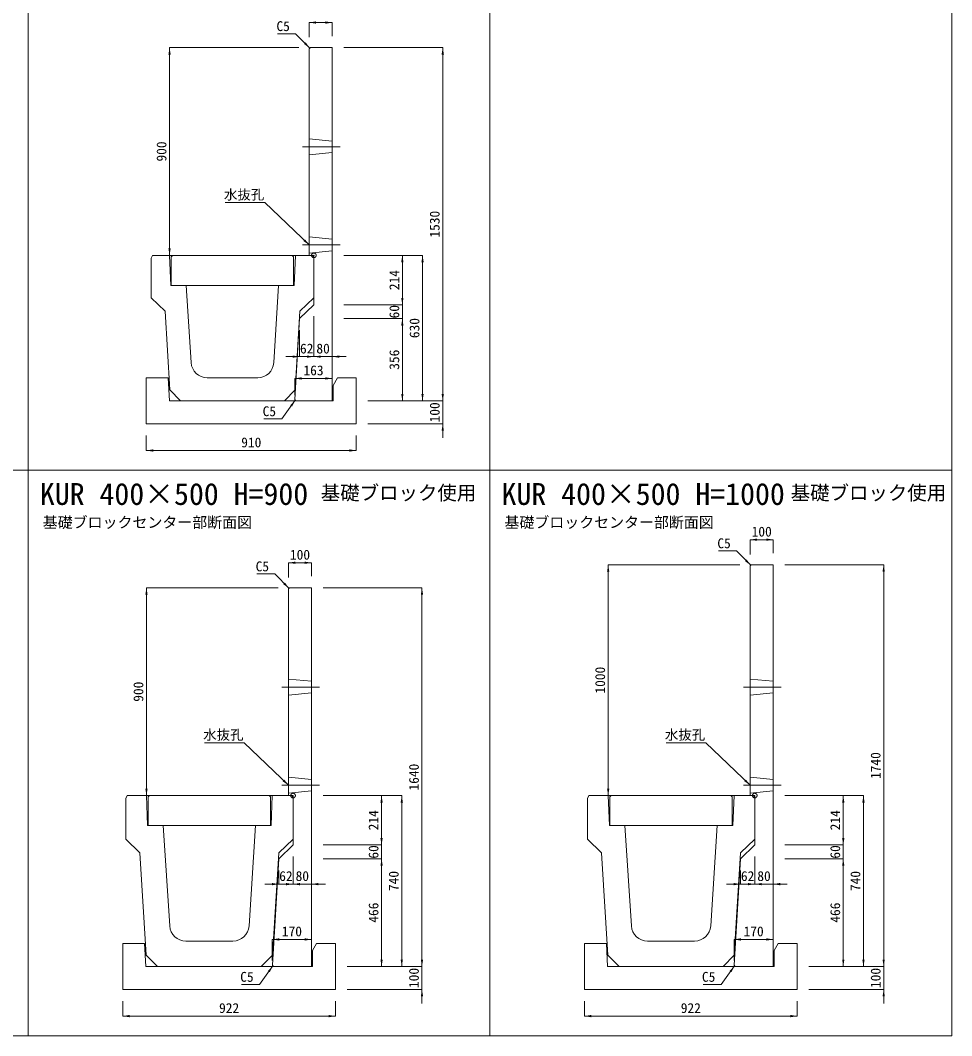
# Model space of a CAD drawing. Units: millimetres at full size, sheet at 1:40. Extents: x 86 to 35886, y -15691 to 10257.
# Drawn here: x 31852 to 35886, y -15691 to -11292 of the extents above; entities that cross this region are included whole.
import ezdxf
from ezdxf.enums import TextEntityAlignment as Align

# ---------------------------------------------------------------- set-up
doc = ezdxf.new("R2010")
doc.units = ezdxf.units.MM
doc.header["$LTSCALE"] = 40
doc.header["$PDMODE"] = 32
doc.header["$PDSIZE"] = 20
doc.linetypes.add('DASHED', pattern=[7.5, 6, -1.5])
doc.linetypes.add('USER1', pattern=[28.575, 19.05, -3.175, 3.175, -3.175])
for name, color, linetype, lineweight in [('0_2', 7, 'USER1', 5), ('パネックスKUR', 2, 'Continuous', 20), ('図枠', 5, 'Continuous', 13), ('基礎ブロック', 2, 'Continuous', 13), ('寸法線', 7, 'Continuous', 13), ('引出線', 4, 'Continuous', 13), ('本体', 2, 'Continuous', 13), ('補助線', 8, 'USER1', 13)]:
    doc.layers.add(name, color=color, linetype=linetype, lineweight=lineweight)
doc.layers.add('文字', color=7, linetype='Continuous')
doc.styles.add('ＭＳ ゴシック', font='')
doc.styles.get('ＭＳ ゴシック').set_extended_font_data('MS Gothic')

# ---------------------------------------------------------------- blocks, each defined once
blk = doc.blocks.new('filled_arrow')
at = {"color": 0, "linetype": 'Continuous', "lineweight": -2}
blk.add_solid([(7.5, 1.25), (0, 0), (7.5, -1.25)], dxfattribs=at)

msp = doc.modelspace()

# ---------------------------------------------------------------- linework, layer by layer
at = {"layer": 'パネックスKUR'}
for p, q in [((33103.23, -11415.56), (33108.23, -11410.56)), ((33103.23, -11415.56), (33103.23, -12310.56)), ((33203.23, -11410.56), (33108.23, -11410.56)), ((33203.23, -11410.56), (33203.23, -12940.56)), ((33123.23, -12310.56), (33103.23, -12310.56)), ((33123.23, -12310.56), (33123.23, -12524.56)), ((33123.23, -12524.56), (33061.23, -12584.56)), ((33061.23, -12584.56), (33040.53, -12935.57)), ((33045.23, -12940.56), (33040.53, -12935.57)), ((33203.23, -12940.56), (33045.23, -12940.56)), ((35013.23, -13655.56), (35018.23, -13650.56)), ((35013.23, -13655.56), (35013.23, -14650.56)), ((35113.23, -13650.56), (35018.23, -13650.56)), ((35113.23, -13650.56), (35113.23, -15390.56)), ((33013.23, -13755.56), (33018.23, -13750.56)), ((33013.23, -13755.56), (33013.23, -14650.56)), ((33113.23, -13750.56), (33018.23, -13750.56)), ((33113.23, -13750.56), (33113.23, -15390.56)), ((33033.23, -14650.56), (33013.23, -14650.56)), ((33033.23, -14650.56), (33033.23, -14864.56)), ((35033.23, -14650.56), (35013.23, -14650.56)), ((35033.23, -14650.56), (35033.23, -14864.56)), ((33033.23, -14864.56), (32971.23, -14924.56)), ((35033.23, -14864.56), (34971.23, -14924.56)), ((32971.23, -14924.56), (32943.53, -15385.57)), ((34971.23, -14924.56), (34943.53, -15385.57)), ((32948.23, -15390.56), (32943.53, -15385.57)), ((33113.23, -15390.56), (32948.23, -15390.56)), ((34943.53, -15385.57), (34948.23, -15390.56)), ((35113.23, -15390.56), (34948.23, -15390.56))]:
    msp.add_line(p, q, dxfattribs=at)
at = {"layer": 'パネックスKUR', "linetype": 'DASHED', "lineweight": 9}
for p, q in [((33103.23, -11805.56), (33203.23, -11815.56)), ((33103.23, -11875.56), (33203.23, -11865.56)), ((33103.23, -12230.56), (33203.23, -12240.56)), ((33103.23, -12300.56), (33203.23, -12290.56)), ((33013.23, -14145.56), (33113.23, -14155.56)), ((35013.23, -14145.56), (35113.23, -14155.56)), ((33013.23, -14215.56), (33113.23, -14205.56)), ((35013.23, -14215.56), (35113.23, -14205.56)), ((33013.23, -14570.56), (33113.23, -14580.56)), ((35013.23, -14570.56), (35113.23, -14580.56)), ((33013.23, -14640.56), (33113.23, -14630.56)), ((35013.23, -14640.56), (35113.23, -14630.56))]:
    msp.add_line(p, q, dxfattribs=at)
at = {"layer": '図枠'}
for p, q in [((31886.23, -1890.56), (31886.23, -15690.56)), ((33886.23, -1890.56), (33886.23, -15690.56)), ((35886.23, -1890.56), (35886.23, -15690.56)), ((18686.23, -13240.56), (35886.23, -13240.56)), ((18686.23, -15690.56), (35886.23, -15690.56))]:
    msp.add_line(p, q, dxfattribs=at)
at = {"layer": '基礎ブロック', "lineweight": 20}
for p, q in [((32397.23, -13040.56), (32397.23, -12840.56)), ((32397.23, -12840.56), (32492.23, -12840.56)), ((32492.23, -12840.56), (32497.23, -12940.56)), ((33207.23, -12873.56), (33226.23, -12840.56)), ((33226.23, -12840.56), (33307.23, -12840.56)), ((33307.23, -12840.56), (33307.23, -13040.56)), ((33207.23, -12940.56), (33207.23, -12873.56)), ((32497.23, -12940.56), (33207.23, -12940.56)), ((33307.23, -13040.56), (32397.23, -13040.56)), ((32295.23, -15490.56), (32295.23, -15290.56)), ((32295.23, -15290.56), (32390.23, -15290.56)), ((32390.23, -15290.56), (32395.23, -15390.56)), ((33117.23, -15321.56), (33135.23, -15290.56)), ((33135.23, -15290.56), (33217.23, -15290.56)), ((33217.23, -15290.56), (33217.23, -15490.56)), ((34295.23, -15490.56), (34295.23, -15290.56)), ((34295.23, -15290.56), (34390.23, -15290.56)), ((34390.23, -15290.56), (34395.23, -15390.56)), ((35117.23, -15321.56), (35135.23, -15290.56)), ((35135.23, -15290.56), (35217.23, -15290.56)), ((35217.23, -15290.56), (35217.23, -15490.56)), ((33117.23, -15390.56), (33117.23, -15321.56)), ((35117.23, -15390.56), (35117.23, -15321.56)), ((32395.23, -15390.56), (33117.23, -15390.56)), ((34395.23, -15390.56), (35117.23, -15390.56)), ((33217.23, -15490.56), (32295.23, -15490.56)), ((35217.23, -15490.56), (34295.23, -15490.56))]:
    msp.add_line(p, q, dxfattribs=at)
at = {"layer": '寸法線'}
for p, q in [((33103.23, -11302.01), (33203.23, -11302.01)), ((33103.23, -11365.56), (33103.23, -11302.01)), ((33203.23, -11360.56), (33203.23, -11302.01)), ((32498.23, -12310.56), (32498.23, -11410.56)), ((33058.23, -11410.56), (32498.23, -11410.56)), ((33253.23, -11410.56), (33681.57, -11410.56)), ((33681.57, -12940.56), (33681.57, -11410.56)), ((33053.23, -12310.56), (32498.23, -12310.56)), ((33253.23, -12310.56), (33594.07, -12310.56)), ((33253.23, -12310.56), (33506.57, -12310.56)), ((33506.57, -12310.56), (33506.57, -12524.56)), ((33594.07, -12310.56), (33594.07, -12940.56)), ((33203.23, -12375.56), (33203.23, -12749.16)), ((33506.57, -12464.56), (33506.57, -12644.56)), ((33253.23, -12524.56), (33506.57, -12524.56)), ((33253.23, -12524.56), (33506.57, -12524.56)), ((33123.23, -12574.56), (33123.23, -12749.16)), ((33123.23, -12574.56), (33123.23, -12749.16)), ((33253.23, -12584.56), (33506.57, -12584.56)), ((33253.23, -12584.56), (33506.57, -12584.56)), ((33506.57, -12584.56), (33506.57, -12940.56)), ((33061.23, -12634.56), (33061.23, -12749.16)), ((33183.23, -12749.16), (33001.23, -12749.16)), ((33063.23, -12749.16), (33263.23, -12749.16)), ((33040.23, -12843.64), (33203.23, -12843.64)), ((33040.23, -12915.56), (33040.23, -12843.64)), ((33203.23, -12915.56), (33203.23, -12843.64)), ((33681.57, -12880.56), (33681.57, -13100.56)), ((33357.23, -12940.56), (33681.57, -12940.56)), ((33357.23, -12940.56), (33594.07, -12940.56)), ((33357.23, -12940.56), (33506.57, -12940.56)), ((33357.23, -12940.56), (33681.57, -12940.56)), ((33357.23, -13040.56), (33681.57, -13040.56)), ((32397.23, -13090.56), (32397.23, -13155.79)), ((33307.23, -13090.56), (33307.23, -13155.79)), ((32397.23, -13155.79), (33307.23, -13155.79)), ((35013.23, -13542.01), (35113.23, -13542.01)), ((35013.23, -13605.56), (35013.23, -13542.01)), ((35113.23, -13600.56), (35113.23, -13542.01)), ((33013.23, -13642.01), (33113.23, -13642.01)), ((33013.23, -13705.56), (33013.23, -13642.01)), ((33113.23, -13700.56), (33113.23, -13642.01)), ((34398.23, -14650.56), (34398.23, -13650.56)), ((34968.23, -13650.56), (34398.23, -13650.56)), ((35163.23, -13650.56), (35591.57, -13650.56)), ((35591.57, -15390.56), (35591.57, -13650.56)), ((32398.23, -14650.56), (32398.23, -13750.56)), ((32968.23, -13750.56), (32398.23, -13750.56)), ((33163.23, -13750.56), (33591.57, -13750.56)), ((33591.57, -15390.56), (33591.57, -13750.56)), ((32963.23, -14650.56), (32398.23, -14650.56)), ((33163.23, -14650.56), (33416.57, -14650.56)), ((33267.23, -14650.56), (33504.07, -14650.56)), ((33416.57, -14650.56), (33416.57, -14864.56)), ((33504.07, -14650.56), (33504.07, -15390.56)), ((34963.23, -14650.56), (34398.23, -14650.56)), ((35163.23, -14650.56), (35504.07, -14650.56)), ((35163.23, -14650.56), (35416.57, -14650.56)), ((35416.57, -14650.56), (35416.57, -14864.56)), ((35504.07, -14650.56), (35504.07, -15390.56)), ((33416.57, -14804.56), (33416.57, -14984.56)), ((35416.57, -14804.56), (35416.57, -14984.56)), ((33163.23, -14864.56), (33416.57, -14864.56)), ((33163.23, -14864.56), (33416.57, -14864.56)), ((35163.23, -14864.56), (35416.57, -14864.56)), ((35163.23, -14864.56), (35416.57, -14864.56)), ((33033.23, -14914.56), (33033.23, -15034.16)), ((33033.23, -14914.56), (33033.23, -15034.16)), ((33113.23, -14914.56), (33113.23, -15034.16)), ((33163.23, -14924.56), (33416.57, -14924.56)), ((33267.23, -14924.56), (33416.57, -14924.56)), ((33416.57, -14924.56), (33416.57, -15390.56)), ((35033.23, -14914.56), (35033.23, -15034.16)), ((35033.23, -14914.56), (35033.23, -15034.16)), ((35113.23, -14914.56), (35113.23, -15034.16)), ((35163.23, -14924.56), (35416.57, -14924.56)), ((35163.23, -14924.56), (35416.57, -14924.56)), ((35416.57, -14924.56), (35416.57, -15390.56)), ((32971.23, -14974.56), (32971.23, -15034.16)), ((34971.23, -14974.56), (34971.23, -15034.16)), ((33093.23, -15034.16), (32911.23, -15034.16)), ((32973.23, -15034.16), (33173.23, -15034.16)), ((35093.23, -15034.16), (34911.23, -15034.16)), ((34973.23, -15034.16), (35173.23, -15034.16)), ((32943.23, -15273.64), (33113.23, -15273.64)), ((32943.23, -15365.56), (32943.23, -15273.64)), ((33113.23, -15365.56), (33113.23, -15273.64)), ((34943.23, -15273.64), (35113.23, -15273.64)), ((34943.23, -15365.56), (34943.23, -15273.64)), ((35113.23, -15365.56), (35113.23, -15273.64)), ((33591.57, -15550.56), (33591.57, -15330.56)), ((35591.57, -15550.56), (35591.57, -15330.56)), ((33267.23, -15390.56), (33591.57, -15390.56)), ((33267.23, -15390.56), (33504.07, -15390.56)), ((33267.23, -15390.56), (33416.57, -15390.56)), ((33267.23, -15390.56), (33591.57, -15390.56)), ((35267.23, -15390.56), (35591.57, -15390.56)), ((35267.23, -15390.56), (35504.07, -15390.56)), ((35267.23, -15390.56), (35416.57, -15390.56)), ((35267.23, -15390.56), (35591.57, -15390.56)), ((33267.23, -15490.56), (33591.57, -15490.56)), ((35267.23, -15490.56), (35591.57, -15490.56)), ((32295.23, -15540.56), (32295.23, -15605.79)), ((33217.23, -15540.56), (33217.23, -15605.79)), ((34295.23, -15540.56), (34295.23, -15605.79)), ((35217.23, -15540.56), (35217.23, -15605.79)), ((32295.23, -15605.79), (33217.23, -15605.79)), ((34295.23, -15605.79), (35217.23, -15605.79))]:
    msp.add_line(p, q, dxfattribs=at)
at = {"layer": '引出線'}
for points in [[(33105.73, -11413.06), (33044.24, -11350.35), (32966.47, -11350.35)], [(33103.23, -12265.56), (32910.77, -12082.12), (32739.03, -12082.12)], [(33042.88, -12938.07), (32984.45, -13018.33), (32906.68, -13018.33)], [(35015.73, -13653.06), (34954.24, -13590.35), (34876.47, -13590.35)], [(33015.73, -13753.06), (32954.24, -13690.35), (32876.47, -13690.35)], [(33013.23, -14605.56), (32820.77, -14422.12), (32649.03, -14422.12)], [(35013.23, -14605.56), (34820.77, -14422.12), (34649.03, -14422.12)], [(32945.88, -15388.07), (32887.45, -15468.33), (32809.69, -15468.33)], [(34945.88, -15388.07), (34887.45, -15468.33), (34809.69, -15468.33)]]:
    msp.add_lwpolyline(points, dxfattribs=at)
at = {"layer": '本体'}
for p, q in [((32418.23, -12322.56), (32424.23, -12310.56)), ((32424.23, -12310.56), (32498.23, -12310.56)), ((32498.23, -12310.56), (32503.23, -12440.56)), ((33043.23, -12310.56), (33038.23, -12440.56)), ((33043.23, -12310.56), (33117.23, -12310.56)), ((33123.23, -12322.56), (33117.23, -12310.56)), ((32418.23, -12322.56), (32418.23, -12494.56)), ((33123.23, -12322.56), (33123.23, -12494.56)), ((32503.23, -12440.56), (32570.73, -12440.56)), ((32570.73, -12440.56), (32591.63, -12774.93)), ((32970.73, -12440.56), (32949.83, -12774.93)), ((32970.73, -12440.56), (33038.23, -12440.56)), ((32418.23, -12494.56), (32478.73, -12552.56)), ((33123.23, -12494.56), (33062.73, -12552.56)), ((32478.73, -12552.56), (32498.87, -12893.7)), ((33062.73, -12552.56), (33042.6, -12893.7)), ((32661.49, -12840.56), (32879.97, -12840.56)), ((32545.73, -12940.56), (32498.87, -12893.7)), ((32995.73, -12940.56), (33042.6, -12893.7)), ((32545.73, -12940.56), (32995.73, -12940.56)), ((32308.23, -14662.56), (32314.23, -14650.56)), ((32308.23, -14662.56), (32308.23, -14839.56)), ((32314.23, -14650.56), (32398.23, -14650.56)), ((32398.23, -14650.56), (32403.23, -14780.56)), ((32943.23, -14650.56), (32938.23, -14780.56)), ((32943.23, -14650.56), (33027.23, -14650.56)), ((33033.23, -14662.56), (33027.23, -14650.56)), ((33033.23, -14662.56), (33033.23, -14839.56)), ((34308.23, -14662.56), (34314.23, -14650.56)), ((34308.23, -14662.56), (34308.23, -14839.56)), ((34314.23, -14650.56), (34398.23, -14650.56)), ((34398.23, -14650.56), (34403.23, -14780.56)), ((34943.23, -14650.56), (34938.23, -14780.56)), ((34943.23, -14650.56), (35027.23, -14650.56)), ((35033.23, -14662.56), (35027.23, -14650.56)), ((35033.23, -14662.56), (35033.23, -14839.56)), ((32403.23, -14780.56), (32470.73, -14780.56)), ((32470.73, -14780.56), (32498.98, -15215.1)), ((32870.73, -14780.56), (32842.49, -15215.1)), ((32870.73, -14780.56), (32938.23, -14780.56)), ((34403.23, -14780.56), (34470.73, -14780.56)), ((34470.73, -14780.56), (34498.98, -15215.1)), ((34870.73, -14780.56), (34842.49, -15215.1)), ((34870.73, -14780.56), (34938.23, -14780.56)), ((32308.23, -14839.56), (32369.73, -14898.56)), ((33033.23, -14839.56), (32971.73, -14898.56)), ((34308.23, -14839.56), (34369.73, -14898.56)), ((35033.23, -14839.56), (34971.73, -14898.56)), ((32369.73, -14898.56), (32397, -15341.83)), ((32971.73, -14898.56), (32944.46, -15341.83)), ((34369.73, -14898.56), (34397, -15341.83)), ((34971.73, -14898.56), (34944.46, -15341.83)), ((32568.83, -15280.56), (32772.63, -15280.56)), ((34568.83, -15280.56), (34772.63, -15280.56)), ((32445.73, -15390.56), (32397, -15341.83)), ((32895.73, -15390.56), (32944.46, -15341.83)), ((34445.73, -15390.56), (34397, -15341.83)), ((34895.73, -15390.56), (34944.46, -15341.83)), ((32445.73, -15390.56), (32895.73, -15390.56)), ((34445.73, -15390.56), (34895.73, -15390.56))]:
    msp.add_line(p, q, dxfattribs=at)
at = {"layer": '本体', "lineweight": 20}
for points in [[(32505.73, -12440.56), (32505.73, -12316.56), (32511.73, -12310.56), (33029.73, -12310.56), (33035.73, -12316.56), (33035.73, -12440.56)], [(32405.73, -14780.56), (32405.73, -14656.56), (32411.73, -14650.56), (32929.73, -14650.56), (32935.73, -14656.56), (32935.73, -14780.56)], [(34405.73, -14780.56), (34405.73, -14656.56), (34411.73, -14650.56), (34929.73, -14650.56), (34935.73, -14656.56), (34935.73, -14780.56)]]:
    msp.add_lwpolyline(points, close=True, dxfattribs=at)
at = {"layer": '本体'}
for centre, start, end in [((32661.49, -12770.56), 183.57633, 270), ((32879.97, -12770.56), 270, 356.42367), ((32568.83, -15210.56), 183.71899, 270), ((32772.63, -15210.56), 270, 356.28101), ((34568.83, -15210.56), 183.71899, 270), ((34772.63, -15210.56), 270, 356.28101)]:
    msp.add_arc(centre, 70, start, end, dxfattribs=at)
at = {"layer": '補助線'}
for p, q in [((33073.87, -11840.56), (33237.59, -11840.56)), ((33073.87, -12265.56), (33237.59, -12265.56)), ((32983.87, -14180.56), (33147.59, -14180.56)), ((34983.87, -14180.56), (35147.59, -14180.56)), ((32983.87, -14605.56), (33147.59, -14605.56)), ((34983.87, -14605.56), (35147.59, -14605.56))]:
    msp.add_line(p, q, dxfattribs=at)
for p in [(33123.23, -12310.56), (33033.23, -14650.56), (35033.23, -14650.56)]:
    msp.add_point(p, dxfattribs=at)

# ---------------------------------------------------------------- block references
at = {"layer": '寸法線', "xscale": 4, "yscale": 4}
for p in [(33103.23, -11302.01), (33123.23, -12749.16), (33203.23, -12749.16), (33040.23, -12843.64), (32397.23, -13155.79), (35013.23, -13542.01), (33013.23, -13642.01), (33033.23, -15034.16), (33113.23, -15034.16), (35033.23, -15034.16), (35113.23, -15034.16), (32943.23, -15273.64), (34943.23, -15273.64), (32295.23, -15605.79), (34295.23, -15605.79)]:
    msp.add_blockref('filled_arrow', p, dxfattribs=at)
for p, rotation in [((33203.23, -11302.01), 180), ((32498.23, -11410.56), 270), ((33681.57, -11410.56), 270), ((32498.23, -12310.56), 90), ((33506.57, -12310.56), 270), ((33594.07, -12310.56), 270), ((33506.57, -12524.56), 90), ((33506.57, -12524.56), 90), ((33506.57, -12584.56), 270), ((33506.57, -12584.56), 270), ((33061.23, -12749.16), 180), ((33123.23, -12749.16), 180), ((33203.23, -12843.64), 180), ((33506.57, -12940.56), 90), ((33594.07, -12940.56), 90), ((33681.57, -12940.56), 90), ((33681.57, -12940.56), 90), ((33681.57, -13040.56), 270), ((33307.23, -13155.79), 180), ((35113.23, -13542.01), 180), ((33113.23, -13642.01), 180), ((34398.23, -13650.56), 270), ((35591.57, -13650.56), 270), ((32398.23, -13750.56), 270), ((33591.57, -13750.56), 270), ((32398.23, -14650.56), 90), ((34398.23, -14650.56), 90), ((33416.57, -14650.56), 270), ((33504.07, -14650.56), 270), ((35416.57, -14650.56), 270), ((35504.07, -14650.56), 270), ((33416.57, -14864.56), 90), ((33416.57, -14864.56), 90), ((35416.57, -14864.56), 90), ((35416.57, -14864.56), 90), ((33416.57, -14924.56), 270), ((33416.57, -14924.56), 270), ((35416.57, -14924.56), 270), ((35416.57, -14924.56), 270), ((32971.23, -15034.16), 180), ((33033.23, -15034.16), 180), ((34971.23, -15034.16), 180), ((35033.23, -15034.16), 180), ((33113.23, -15273.64), 180), ((35113.23, -15273.64), 180), ((33416.57, -15390.56), 90), ((33504.07, -15390.56), 90), ((33591.57, -15390.56), 90), ((33591.57, -15390.56), 90), ((35416.57, -15390.56), 90), ((35504.07, -15390.56), 90), ((35591.57, -15390.56), 90), ((35591.57, -15390.56), 90), ((33591.57, -15490.56), 270), ((35591.57, -15490.56), 270), ((33217.23, -15605.79), 180), ((35217.23, -15605.79), 180)]:
    msp.add_blockref('filled_arrow', p, dxfattribs=dict(at, rotation=rotation))
at = {"layer": '引出線', "xscale": 4, "yscale": 4}
for p, rotation in [((33105.73, -11413.06), 134.4), ((33103.23, -12265.56), 136.4), ((33042.88, -12938.07), 233.9), ((35015.73, -13653.06), 134.4), ((33015.73, -13753.06), 134.4), ((33013.23, -14605.56), 136.4), ((35013.23, -14605.56), 136.4), ((32945.88, -15388.07), 233.9), ((34945.88, -15388.07), 233.9)]:
    msp.add_blockref('filled_arrow', p, dxfattribs=dict(at, rotation=rotation))

# ---------------------------------------------------------------- texts
at = {"layer": '0_2', "style": 'ＭＳ ゴシック'}
for p in [(31948.99, -13504.99), (33948.99, -13504.99)]:
    msp.add_text('基礎ブロックセンター部断面図', height=47.47, dxfattribs=at).set_placement(p, align=Align.BOTTOM_LEFT)
at = {"layer": '寸法線', "style": 'ＭＳ ゴシック'}
for s, p in [('900', (32463.23, -11860.56)), ('1530', (33646.57, -12175.56)), ('214', (33471.57, -12417.56)), ('60', (33471.57, -12554.56)), ('630', (33559.07, -12625.56)), ('356', (33471.57, -12762.56)), ('100', (33646.57, -12990.56)), ('1000', (34363.23, -14150.56)), ('900', (32363.23, -14200.56)), ('1740', (35556.57, -14520.56)), ('1640', (33556.57, -14570.56)), ('214', (33381.57, -14757.56)), ('214', (35381.57, -14757.56)), ('60', (33381.57, -14894.56)), ('60', (35381.57, -14894.56)), ('740', (33469.07, -15020.56)), ('740', (35469.07, -15020.56)), ('466', (33381.57, -15157.56)), ('466', (35381.57, -15157.56)), ('100', (33556.57, -15440.56)), ('100', (35556.57, -15440.56))]:
    msp.add_text(s, height=42.72, rotation=90, dxfattribs=at).set_placement(p, align=Align.MIDDLE_CENTER)
for s, p in [('62', (33092.23, -12714.16)), ('80', (33163.23, -12714.16)), ('163', (33121.73, -12808.64)), ('910', (32852.23, -13120.79)), ('100', (35063.23, -13507.01)), ('100', (33063.23, -13607.01)), ('62', (33002.23, -14999.16)), ('80', (33073.23, -14999.16)), ('62', (35002.23, -14999.16)), ('80', (35073.23, -14999.16)), ('170', (33028.23, -15238.64)), ('170', (35028.23, -15238.64)), ('922', (32756.23, -15570.79)), ('922', (34756.23, -15570.79))]:
    msp.add_text(s, height=42.72, dxfattribs=at).set_placement(p, align=Align.MIDDLE_CENTER)
at = {"layer": '引出線', "style": 'ＭＳ ゴシック'}
for s, p in [('C5', (33019.24, -11296.35)), ('水抜孔', (32908.52, -12025.83)), ('C5', (32959.45, -12964.33)), ('C5', (34929.24, -13536.35)), ('C5', (32929.24, -13636.35)), ('水抜孔', (32818.52, -14365.83)), ('水抜孔', (34818.52, -14365.83)), ('C5', (32862.45, -15414.33)), ('C5', (34862.45, -15414.33))]:
    msp.add_text(s, height=42.72, dxfattribs=at).set_placement(p, align=Align.TOP_RIGHT)
at = {"layer": '文字', "style": 'ＭＳ ゴシック'}
for s, p in [('KUR 400×500 H=900', (31936.23, -13420.06)), ('KUR 400×500 H=1000', (33936.23, -13420.06))]:
    msp.add_text(s, height=94.94, dxfattribs=at).set_placement(p, align=Align.BOTTOM_LEFT)
for p in [(33826.61, -13339.1), (35862.23, -13339.1)]:
    msp.add_text('基礎ブロック使用', height=61.71, dxfattribs=at).set_placement(p, align=Align.MIDDLE_RIGHT)

doc.saveas('drawing.dxf')
